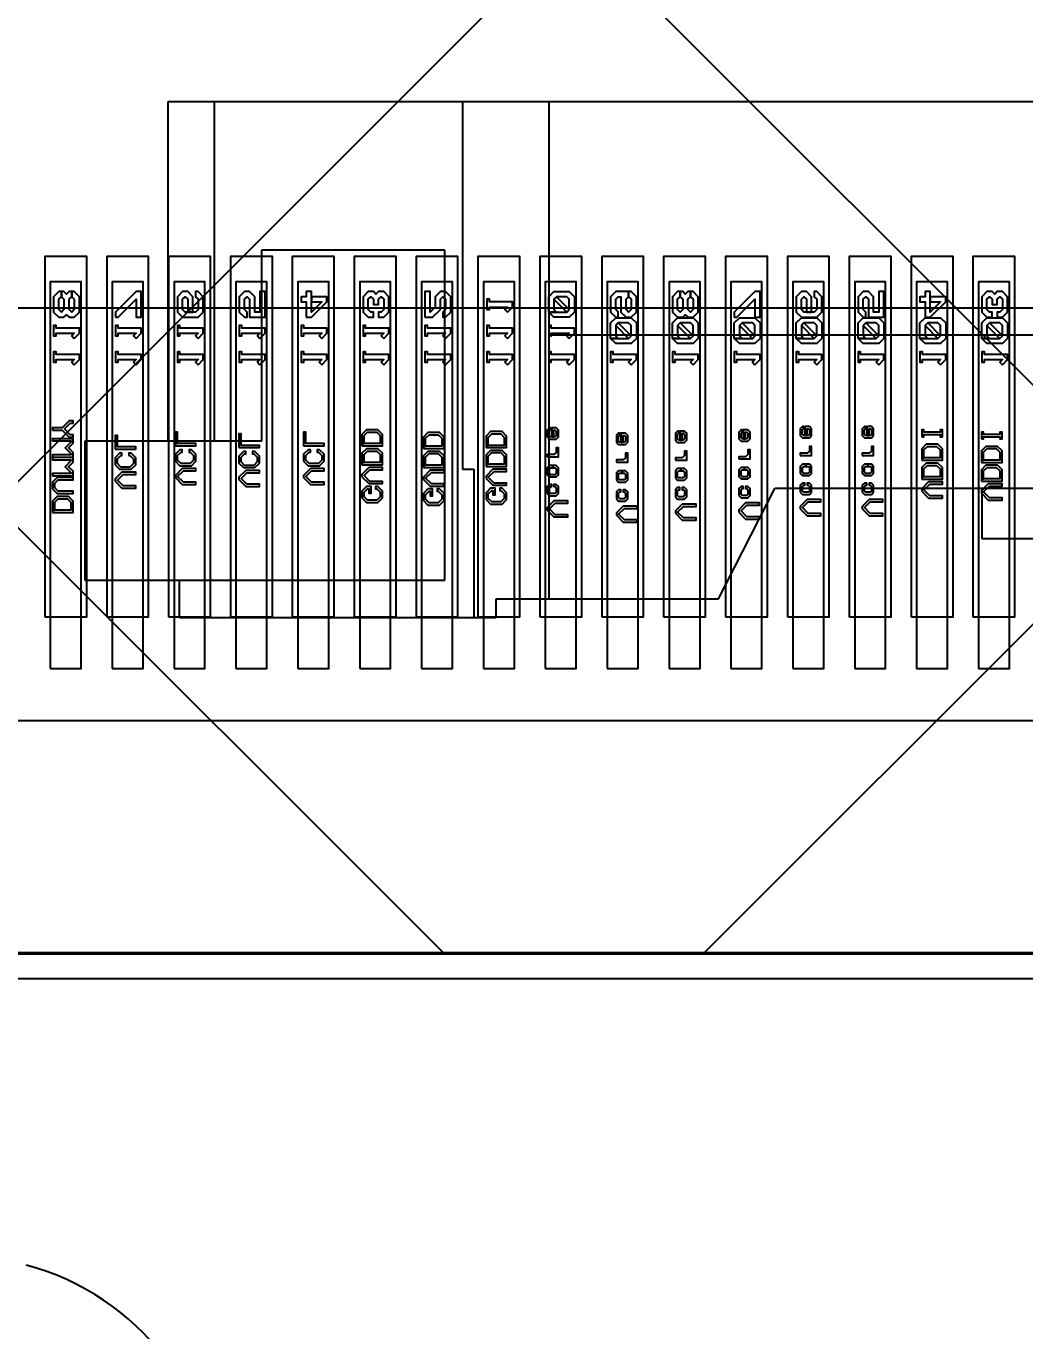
# Model space of a CAD drawing. Header units: millimetres. Extents: x 1040 to 3675, y 249 to 975.
# Drawn here: x 3301.179 to 3303.116, y 854.471 to 857.002 of the extents above; entities that cross this region are included whole.
import ezdxf

# ---------------------------------------------------------------- set-up
doc = ezdxf.new("R2010")
doc.units = ezdxf.units.MM
for name, color, linetype in [('BL', 6, 'Continuous'), ('dim', 3, 'Continuous'), ('FPC', 33, 'Continuous'), ('LCD', 5, 'Continuous')]:
    doc.layers.add(name, color=color, linetype=linetype)
doc.styles.add('DIM', font='techl___.ttf')
doc.styles.add('宋体', font='')
doc.styles.get('宋体').set_extended_font_data('SimSun')
doc.dimstyles.new('MODULE', dxfattribs={"dimscale": 0, "dimtxt": 1.5, "dimasz": 1.7, "dimexe": 0.3, "dimexo": 0.8, "dimgap": 0.2, "dimtad": 0, "dimzin": 3, "dimdsep": 46, "dimtxsty": '宋体', "dimcen": 1, "dimclrd": 3, "dimclre": 3, "dimclrt": 3, "dimazin": 0, "dimtfac": 1, "dimtmove": 0, "dimatfit": 0, "dimfxl": 1, "dimlwd": -1, "dimlwe": -1, "dimarcsym": 0})

# ---------------------------------------------------------------- blocks, each defined once
blk = doc.blocks.new('A$C786C4F0B')
for p, q in [((-5.3733, -1.4749), (-1.8986, -1.4749)), ((-5.3733, -1.4749), (-5.3733, -2.1327)), ((-5.2836, -1.4749), (-5.2836, -2.1327)), ((-4.8017, -1.4749), (-4.8017, -2.1873)), ((-4.6344, -1.4749), (-4.6344, -2.4389)), ((-2.6375, -1.4749), (-2.6375, -2.4389)), ((-2.4702, -1.4749), (-2.4702, -2.1873)), ((-1.9882, -1.4749), (-1.9882, -2.1327)), ((-1.8986, -1.4749), (-1.8986, -2.1327)), ((-4.8364, -1.7621), (-5.1914, -1.7621)), ((-5.1914, -1.7621), (-5.1914, -2.1327)), ((-4.8364, -2.4024), (-4.8364, -1.7621)), ((-2.4355, -2.4024), (-2.4355, -1.7621)), ((-2.4355, -1.7621), (-2.0805, -1.7621)), ((-2.0805, -1.7621), (-2.0805, -2.1327)), ((-4.6344, -1.927), (-2.6375, -1.927)), ((-5.534, -2.1327), (-5.534, -2.4024)), ((-5.1914, -2.1327), (-5.534, -2.1327)), ((-2.0805, -2.1327), (-1.7378, -2.1327)), ((-1.7378, -2.1327), (-1.7378, -2.4024)), ((-4.8017, -2.1873), (-4.7801, -2.1873)), ((-4.7801, -2.1873), (-4.7801, -2.4749)), ((-2.4702, -2.1873), (-2.4918, -2.1873)), ((-2.4918, -2.1873), (-2.4918, -2.4749)), ((-4.3053, -2.4389), (-4.196, -2.2249)), ((-4.196, -2.2249), (-3.0759, -2.2249)), ((-3.7946, -2.2249), (-3.7946, -2.3215)), ((-3.4773, -2.2249), (-3.4773, -2.3215)), ((-2.9666, -2.4389), (-3.0759, -2.2249)), ((-3.4773, -2.3215), (-3.7946, -2.3215)), ((-5.534, -2.4024), (-4.8364, -2.4024)), ((-5.3508, -2.4749), (-5.3508, -2.4024)), ((-1.7378, -2.4024), (-2.4355, -2.4024)), ((-1.9211, -2.4749), (-1.9211, -2.4024)), ((-4.7368, -2.4749), (-4.7368, -2.4389)), ((-4.7368, -2.4389), (-4.3053, -2.4389)), ((-2.5351, -2.4389), (-2.9666, -2.4389)), ((-2.5351, -2.4749), (-2.5351, -2.4389)), ((-5.3508, -2.4749), (-4.7368, -2.4749)), ((-4.7855, -2.4749), (-4.7368, -2.4749)), ((-4.7368, -2.4749), (-4.7368, -2.4749)), ((-1.9211, -2.4749), (-2.5351, -2.4749)), ((-2.5351, -2.4749), (-2.5351, -2.4749))]:
    blk.add_line(p, q)
blk = doc.blocks.new('de')
at = {"layer": 'LCD', "color": 1}
blk.add_lwpolyline([(53.0447, 128.0883), (38.7164, 128.0883, 0.197623), (29.1945, 118.2785), (29.1945, 104.9381, 0.164832), (36.687, 96.1683), (55.0742, 96.1683, 0.164367), (62.5545, 104.908), (62.5545, 118.3087, 0.197153)], format="xyb", close=True, dxfattribs=at)
at = {"layer": 'LCD'}
for points in [[(40.0054, 96.3693), (40.0054, 97.0693), (40.0854, 97.0693), (40.0854, 96.3693), (40.0054, 96.3693)], [(40.1254, 96.3693), (40.1254, 97.0693), (40.2054, 97.0693), (40.2054, 96.3693), (40.1254, 96.3693)], [(40.2454, 96.3693), (40.2454, 97.0693), (40.3254, 97.0693), (40.3254, 96.3693), (40.2454, 96.3693)], [(40.3654, 96.3693), (40.3654, 97.0693), (40.4454, 97.0693), (40.4454, 96.3693), (40.3654, 96.3693)], [(40.4854, 96.3693), (40.4854, 97.0693), (40.5654, 97.0693), (40.5654, 96.3693), (40.4854, 96.3693)], [(40.6054, 96.3693), (40.6054, 97.0693), (40.6854, 97.0693), (40.6854, 96.3693), (40.6054, 96.3693)], [(40.7254, 96.3693), (40.7254, 97.0693), (40.8054, 97.0693), (40.8054, 96.3693), (40.7254, 96.3693)], [(40.8454, 96.3693), (40.8454, 97.0693), (40.9254, 97.0693), (40.9254, 96.3693), (40.8454, 96.3693)], [(40.9654, 96.3693), (40.9654, 97.0693), (41.0454, 97.0693), (41.0454, 96.3693), (40.9654, 96.3693)], [(41.0854, 96.3693), (41.0854, 97.0693), (41.1654, 97.0693), (41.1654, 96.3693), (41.0854, 96.3693)], [(41.2054, 96.3693), (41.2054, 97.0693), (41.2854, 97.0693), (41.2854, 96.3693), (41.2054, 96.3693)], [(41.3254, 96.3693), (41.3254, 97.0693), (41.4054, 97.0693), (41.4054, 96.3693), (41.3254, 96.3693)], [(41.4454, 96.3693), (41.4454, 97.0693), (41.5254, 97.0693), (41.5254, 96.3693), (41.4454, 96.3693)], [(41.5654, 96.3693), (41.5654, 97.0693), (41.6454, 97.0693), (41.6454, 96.3693), (41.5654, 96.3693)], [(41.6854, 96.3693), (41.6854, 97.0693), (41.7654, 97.0693), (41.7654, 96.3693), (41.6854, 96.3693)], [(41.8054, 96.3693), (41.8054, 97.0693), (41.8854, 97.0693), (41.8854, 96.3693), (41.8054, 96.3693)], [(40.0319, 96.9506), (40.0419, 96.9506), (40.0469, 96.9556), (40.0519, 96.9506), (40.0619, 96.9506), (40.0719, 96.9606), (40.0719, 96.9906), (40.0619, 97.0006), (40.0569, 97.0006), (40.0569, 96.9906), (40.0619, 96.9856), (40.0619, 96.9656), (40.0569, 96.9606), (40.0519, 96.9656), (40.0519, 96.9856), (40.0569, 96.9906), (40.0569, 97.0006), (40.0519, 97.0006), (40.0469, 96.9956), (40.0419, 97.0006), (40.0369, 97.0006), (40.0369, 96.9906), (40.0419, 96.9856), (40.0419, 96.9656), (40.0369, 96.9606), (40.0319, 96.9656), (40.0319, 96.9856), (40.0369, 96.9906), (40.0369, 97.0006), (40.0319, 97.0006), (40.0219, 96.9906), (40.0219, 96.9606), (40.0319, 96.9506)], [(40.1419, 96.9506), (40.1469, 96.9506), (40.1819, 96.9856), (40.1819, 96.9506), (40.1919, 96.9506), (40.1919, 97.0006), (40.1819, 97.0006), (40.1419, 96.9606), (40.1419, 96.9506)], [(40.2719, 96.9506), (40.3019, 96.9506), (40.3119, 96.9606), (40.3119, 96.9906), (40.3019, 97.0006), (40.2969, 97.0006), (40.2969, 96.9906), (40.3019, 96.9856), (40.3019, 96.9656), (40.2969, 96.9606), (40.2769, 96.9606), (40.2719, 96.9656), (40.2719, 96.9856), (40.2769, 96.9906), (40.2819, 96.9856), (40.2819, 96.9606), (40.2919, 96.9606), (40.2919, 96.9906), (40.2819, 97.0006), (40.2719, 97.0006), (40.2619, 96.9906), (40.2619, 96.9606), (40.2719, 96.9506)], [(40.3919, 96.9506), (40.3969, 96.9506), (40.3969, 96.9606), (40.3919, 96.9656), (40.3919, 96.9856), (40.3969, 96.9906), (40.4019, 96.9856), (40.4019, 96.9506), (40.4319, 96.9506), (40.4319, 97.0006), (40.4219, 97.0006), (40.4219, 96.9606), (40.4119, 96.9606), (40.4119, 96.9906), (40.4019, 97.0006), (40.3919, 97.0006), (40.3819, 96.9906), (40.3819, 96.9606), (40.3919, 96.9506)], [(40.5119, 96.9506), (40.5219, 96.9506), (40.5519, 96.9806), (40.5519, 96.9906), (40.5219, 96.9906), (40.5219, 96.9806), (40.5419, 96.9806), (40.5219, 96.9606), (40.5219, 97.0006), (40.5119, 97.0006), (40.5119, 96.9906), (40.5019, 96.9906), (40.5019, 96.9806), (40.5119, 96.9806), (40.5119, 96.9506)], [(40.6319, 96.9506), (40.6419, 96.9506), (40.6419, 96.9606), (40.6369, 96.9606), (40.6319, 96.9656), (40.6319, 96.9856), (40.6369, 96.9906), (40.6419, 96.9856), (40.6419, 96.9756), (40.6519, 96.9756), (40.6519, 96.9856), (40.6569, 96.9906), (40.6619, 96.9856), (40.6619, 96.9656), (40.6569, 96.9606), (40.6519, 96.9606), (40.6519, 96.9506), (40.6619, 96.9506), (40.6719, 96.9606), (40.6719, 96.9906), (40.6619, 97.0006), (40.6519, 97.0006), (40.6469, 96.9956), (40.6419, 97.0006), (40.6319, 97.0006), (40.6219, 96.9906), (40.6219, 96.9606), (40.6319, 96.9506)], [(40.7419, 96.9506), (40.7569, 96.9506), (40.7719, 96.9656), (40.7719, 96.9856), (40.7769, 96.9906), (40.7819, 96.9856), (40.7819, 96.9656), (40.7769, 96.9606), (40.7769, 96.9506), (40.7819, 96.9506), (40.7919, 96.9606), (40.7919, 96.9906), (40.7819, 97.0006), (40.7719, 97.0006), (40.7619, 96.9906), (40.7619, 96.9706), (40.7519, 96.9606), (40.7519, 97.0006), (40.7419, 97.0006), (40.7419, 96.9506)], [(40.9819, 96.9606), (40.9819, 96.9906), (40.9919, 97.0006), (41.0219, 97.0006), (41.0319, 96.9906), (41.0319, 96.9606), (41.0219, 96.9506), (40.9919, 96.9506), (40.9819, 96.9606), (41.0169, 96.9606), (41.0219, 96.9656), (41.0219, 96.9856), (41.0169, 96.9906), (40.9969, 96.9906), (40.9919, 96.9856), (40.9919, 96.9656), (40.9969, 96.9606), (40.9819, 96.9606)], [(41.0169, 96.9606), (41.0219, 96.9656), (40.9969, 96.9906), (40.9919, 96.9856), (41.0169, 96.9606)], [(41.1119, 96.9506), (41.1169, 96.9506), (41.1169, 96.9606), (41.1119, 96.9656), (41.1119, 96.9856), (41.1169, 96.9906), (41.1219, 96.9906), (41.1219, 96.9606), (41.1319, 96.9506), (41.1419, 96.9506), (41.1519, 96.9606), (41.1519, 96.9906), (41.1419, 97.0006), (41.1369, 97.0006), (41.1369, 96.9906), (41.1419, 96.9856), (41.1419, 96.9656), (41.1369, 96.9606), (41.1319, 96.9656), (41.1319, 96.9856), (41.1369, 96.9906), (41.1369, 97.0006), (41.1119, 97.0006), (41.1019, 96.9906), (41.1019, 96.9606), (41.1119, 96.9506)], [(41.2319, 96.9506), (41.2419, 96.9506), (41.2469, 96.9556), (41.2519, 96.9506), (41.2619, 96.9506), (41.2719, 96.9606), (41.2719, 96.9906), (41.2619, 97.0006), (41.2569, 97.0006), (41.2569, 96.9906), (41.2619, 96.9856), (41.2619, 96.9656), (41.2569, 96.9606), (41.2519, 96.9656), (41.2519, 96.9856), (41.2569, 96.9906), (41.2569, 97.0006), (41.2519, 97.0006), (41.2469, 96.9956), (41.2419, 97.0006), (41.2369, 97.0006), (41.2369, 96.9906), (41.2419, 96.9856), (41.2419, 96.9656), (41.2369, 96.9606), (41.2319, 96.9656), (41.2319, 96.9856), (41.2369, 96.9906), (41.2369, 97.0006), (41.2319, 97.0006), (41.2219, 96.9906), (41.2219, 96.9606), (41.2319, 96.9506)], [(41.3419, 96.9506), (41.3469, 96.9506), (41.3819, 96.9856), (41.3819, 96.9506), (41.3919, 96.9506), (41.3919, 97.0006), (41.3819, 97.0006), (41.3419, 96.9606), (41.3419, 96.9506)], [(41.4719, 96.9506), (41.5019, 96.9506), (41.5119, 96.9606), (41.5119, 96.9906), (41.5019, 97.0006), (41.4969, 97.0006), (41.4969, 96.9906), (41.5019, 96.9856), (41.5019, 96.9656), (41.4969, 96.9606), (41.4769, 96.9606), (41.4719, 96.9656), (41.4719, 96.9856), (41.4769, 96.9906), (41.4819, 96.9856), (41.4819, 96.9606), (41.4919, 96.9606), (41.4919, 96.9906), (41.4819, 97.0006), (41.4719, 97.0006), (41.4619, 96.9906), (41.4619, 96.9606), (41.4719, 96.9506)], [(41.5919, 96.9506), (41.5969, 96.9506), (41.5969, 96.9606), (41.5919, 96.9656), (41.5919, 96.9856), (41.5969, 96.9906), (41.6019, 96.9856), (41.6019, 96.9506), (41.6319, 96.9506), (41.6319, 97.0006), (41.6219, 97.0006), (41.6219, 96.9606), (41.6119, 96.9606), (41.6119, 96.9906), (41.6019, 97.0006), (41.5919, 97.0006), (41.5819, 96.9906), (41.5819, 96.9606), (41.5919, 96.9506)], [(41.7119, 96.9506), (41.7219, 96.9506), (41.7519, 96.9806), (41.7519, 96.9906), (41.7219, 96.9906), (41.7219, 96.9806), (41.7419, 96.9806), (41.7219, 96.9606), (41.7219, 97.0006), (41.7119, 97.0006), (41.7119, 96.9906), (41.7019, 96.9906), (41.7019, 96.9806), (41.7119, 96.9806), (41.7119, 96.9506)], [(41.8319, 96.9506), (41.8419, 96.9506), (41.8419, 96.9606), (41.8369, 96.9606), (41.8319, 96.9656), (41.8319, 96.9856), (41.8369, 96.9906), (41.8419, 96.9856), (41.8419, 96.9756), (41.8519, 96.9756), (41.8519, 96.9856), (41.8569, 96.9906), (41.8619, 96.9856), (41.8619, 96.9656), (41.8569, 96.9606), (41.8519, 96.9606), (41.8519, 96.9506), (41.8619, 96.9506), (41.8719, 96.9606), (41.8719, 96.9906), (41.8619, 97.0006), (41.8519, 97.0006), (41.8469, 96.9956), (41.8419, 97.0006), (41.8319, 97.0006), (41.8219, 96.9906), (41.8219, 96.9606), (41.8319, 96.9506)], [(40.9019, 96.9606), (40.9119, 96.9706), (40.9119, 96.9806), (40.8669, 96.9806), (40.8669, 96.9856), (40.8619, 96.9856), (40.8619, 96.9656), (40.8669, 96.9656), (40.8669, 96.9706), (40.9019, 96.9706), (40.8969, 96.9656), (40.9019, 96.9606)], [(41.1019, 96.9096), (41.1019, 96.9396), (41.1119, 96.9496), (41.1419, 96.9496), (41.1519, 96.9396), (41.1519, 96.9096), (41.1419, 96.8996), (41.1119, 96.8996), (41.1019, 96.9096), (41.1369, 96.9096), (41.1419, 96.9146), (41.1419, 96.9346), (41.1369, 96.9396), (41.1169, 96.9396), (41.1119, 96.9346), (41.1119, 96.9146), (41.1169, 96.9096), (41.1019, 96.9096)], [(41.1369, 96.9096), (41.1419, 96.9146), (41.1169, 96.9396), (41.1119, 96.9346), (41.1369, 96.9096)], [(41.2219, 96.9096), (41.2219, 96.9396), (41.2319, 96.9496), (41.2619, 96.9496), (41.2719, 96.9396), (41.2719, 96.9096), (41.2619, 96.8996), (41.2319, 96.8996), (41.2219, 96.9096), (41.2569, 96.9096), (41.2619, 96.9146), (41.2619, 96.9346), (41.2569, 96.9396), (41.2369, 96.9396), (41.2319, 96.9346), (41.2319, 96.9146), (41.2369, 96.9096), (41.2219, 96.9096)], [(41.2569, 96.9096), (41.2619, 96.9146), (41.2369, 96.9396), (41.2319, 96.9346), (41.2569, 96.9096)], [(41.3419, 96.9096), (41.3419, 96.9396), (41.3519, 96.9496), (41.3819, 96.9496), (41.3919, 96.9396), (41.3919, 96.9096), (41.3819, 96.8996), (41.3519, 96.8996), (41.3419, 96.9096), (41.3769, 96.9096), (41.3819, 96.9146), (41.3819, 96.9346), (41.3769, 96.9396), (41.3569, 96.9396), (41.3519, 96.9346), (41.3519, 96.9146), (41.3569, 96.9096), (41.3419, 96.9096)], [(41.3769, 96.9096), (41.3819, 96.9146), (41.3569, 96.9396), (41.3519, 96.9346), (41.3769, 96.9096)], [(41.4619, 96.9096), (41.4619, 96.9396), (41.4719, 96.9496), (41.5019, 96.9496), (41.5119, 96.9396), (41.5119, 96.9096), (41.5019, 96.8996), (41.4719, 96.8996), (41.4619, 96.9096), (41.4969, 96.9096), (41.5019, 96.9146), (41.5019, 96.9346), (41.4969, 96.9396), (41.4769, 96.9396), (41.4719, 96.9346), (41.4719, 96.9146), (41.4769, 96.9096), (41.4619, 96.9096)], [(41.4969, 96.9096), (41.5019, 96.9146), (41.4769, 96.9396), (41.4719, 96.9346), (41.4969, 96.9096)], [(41.5819, 96.9096), (41.5819, 96.9396), (41.5919, 96.9496), (41.6219, 96.9496), (41.6319, 96.9396), (41.6319, 96.9096), (41.6219, 96.8996), (41.5919, 96.8996), (41.5819, 96.9096), (41.6169, 96.9096), (41.6219, 96.9146), (41.6219, 96.9346), (41.6169, 96.9396), (41.5969, 96.9396), (41.5919, 96.9346), (41.5919, 96.9146), (41.5969, 96.9096), (41.5819, 96.9096)], [(41.6169, 96.9096), (41.6219, 96.9146), (41.5969, 96.9396), (41.5919, 96.9346), (41.6169, 96.9096)], [(41.7019, 96.9096), (41.7019, 96.9396), (41.7119, 96.9496), (41.7419, 96.9496), (41.7519, 96.9396), (41.7519, 96.9096), (41.7419, 96.8996), (41.7119, 96.8996), (41.7019, 96.9096), (41.7369, 96.9096), (41.7419, 96.9146), (41.7419, 96.9346), (41.7369, 96.9396), (41.7169, 96.9396), (41.7119, 96.9346), (41.7119, 96.9146), (41.7169, 96.9096), (41.7019, 96.9096)], [(41.7369, 96.9096), (41.7419, 96.9146), (41.7169, 96.9396), (41.7119, 96.9346), (41.7369, 96.9096)], [(41.8219, 96.9096), (41.8219, 96.9396), (41.8319, 96.9496), (41.8619, 96.9496), (41.8719, 96.9396), (41.8719, 96.9096), (41.8619, 96.8996), (41.8319, 96.8996), (41.8219, 96.9096), (41.8569, 96.9096), (41.8619, 96.9146), (41.8619, 96.9346), (41.8569, 96.9396), (41.8369, 96.9396), (41.8319, 96.9346), (41.8319, 96.9146), (41.8369, 96.9096), (41.8219, 96.9096)], [(41.8569, 96.9096), (41.8619, 96.9146), (41.8369, 96.9396), (41.8319, 96.9346), (41.8569, 96.9096)], [(40.0619, 96.9096), (40.0719, 96.9196), (40.0719, 96.9296), (40.0269, 96.9296), (40.0269, 96.9346), (40.0219, 96.9346), (40.0219, 96.9146), (40.0269, 96.9146), (40.0269, 96.9196), (40.0619, 96.9196), (40.0569, 96.9146), (40.0619, 96.9096)], [(40.1819, 96.9096), (40.1919, 96.9196), (40.1919, 96.9296), (40.1469, 96.9296), (40.1469, 96.9346), (40.1419, 96.9346), (40.1419, 96.9146), (40.1469, 96.9146), (40.1469, 96.9196), (40.1819, 96.9196), (40.1769, 96.9146), (40.1819, 96.9096)], [(40.3019, 96.9096), (40.3119, 96.9196), (40.3119, 96.9296), (40.2669, 96.9296), (40.2669, 96.9346), (40.2619, 96.9346), (40.2619, 96.9146), (40.2669, 96.9146), (40.2669, 96.9196), (40.3019, 96.9196), (40.2969, 96.9146), (40.3019, 96.9096)], [(40.4219, 96.9096), (40.4319, 96.9196), (40.4319, 96.9296), (40.3869, 96.9296), (40.3869, 96.9346), (40.3819, 96.9346), (40.3819, 96.9146), (40.3869, 96.9146), (40.3869, 96.9196), (40.4219, 96.9196), (40.4169, 96.9146), (40.4219, 96.9096)], [(40.5419, 96.9096), (40.5519, 96.9196), (40.5519, 96.9296), (40.5069, 96.9296), (40.5069, 96.9346), (40.5019, 96.9346), (40.5019, 96.9146), (40.5069, 96.9146), (40.5069, 96.9196), (40.5419, 96.9196), (40.5369, 96.9146), (40.5419, 96.9096)], [(40.6619, 96.9096), (40.6719, 96.9196), (40.6719, 96.9296), (40.6269, 96.9296), (40.6269, 96.9346), (40.6219, 96.9346), (40.6219, 96.9146), (40.6269, 96.9146), (40.6269, 96.9196), (40.6619, 96.9196), (40.6569, 96.9146), (40.6619, 96.9096)], [(40.7819, 96.9096), (40.7919, 96.9196), (40.7919, 96.9296), (40.7469, 96.9296), (40.7469, 96.9346), (40.7419, 96.9346), (40.7419, 96.9146), (40.7469, 96.9146), (40.7469, 96.9196), (40.7819, 96.9196), (40.7769, 96.9146), (40.7819, 96.9096)], [(40.9019, 96.9096), (40.9119, 96.9196), (40.9119, 96.9296), (40.8669, 96.9296), (40.8669, 96.9346), (40.8619, 96.9346), (40.8619, 96.9146), (40.8669, 96.9146), (40.8669, 96.9196), (40.9019, 96.9196), (40.8969, 96.9146), (40.9019, 96.9096)], [(41.0219, 96.9096), (41.0319, 96.9196), (41.0319, 96.9296), (40.9869, 96.9296), (40.9869, 96.9346), (40.9819, 96.9346), (40.9819, 96.9146), (40.9869, 96.9146), (40.9869, 96.9196), (41.0219, 96.9196), (41.0169, 96.9146), (41.0219, 96.9096)], [(40.0619, 96.8586), (40.0719, 96.8686), (40.0719, 96.8786), (40.0269, 96.8786), (40.0269, 96.8836), (40.0219, 96.8836), (40.0219, 96.8636), (40.0269, 96.8636), (40.0269, 96.8686), (40.0619, 96.8686), (40.0569, 96.8636), (40.0619, 96.8586)], [(40.1819, 96.8586), (40.1919, 96.8686), (40.1919, 96.8786), (40.1469, 96.8786), (40.1469, 96.8836), (40.1419, 96.8836), (40.1419, 96.8636), (40.1469, 96.8636), (40.1469, 96.8686), (40.1819, 96.8686), (40.1769, 96.8636), (40.1819, 96.8586)], [(40.3019, 96.8586), (40.3119, 96.8686), (40.3119, 96.8786), (40.2669, 96.8786), (40.2669, 96.8836), (40.2619, 96.8836), (40.2619, 96.8636), (40.2669, 96.8636), (40.2669, 96.8686), (40.3019, 96.8686), (40.2969, 96.8636), (40.3019, 96.8586)], [(40.4219, 96.8586), (40.4319, 96.8686), (40.4319, 96.8786), (40.3869, 96.8786), (40.3869, 96.8836), (40.3819, 96.8836), (40.3819, 96.8636), (40.3869, 96.8636), (40.3869, 96.8686), (40.4219, 96.8686), (40.4169, 96.8636), (40.4219, 96.8586)], [(40.5419, 96.8586), (40.5519, 96.8686), (40.5519, 96.8786), (40.5069, 96.8786), (40.5069, 96.8836), (40.5019, 96.8836), (40.5019, 96.8636), (40.5069, 96.8636), (40.5069, 96.8686), (40.5419, 96.8686), (40.5369, 96.8636), (40.5419, 96.8586)], [(40.6619, 96.8586), (40.6719, 96.8686), (40.6719, 96.8786), (40.6269, 96.8786), (40.6269, 96.8836), (40.6219, 96.8836), (40.6219, 96.8636), (40.6269, 96.8636), (40.6269, 96.8686), (40.6619, 96.8686), (40.6569, 96.8636), (40.6619, 96.8586)], [(40.7819, 96.8586), (40.7919, 96.8686), (40.7919, 96.8786), (40.7469, 96.8786), (40.7469, 96.8836), (40.7419, 96.8836), (40.7419, 96.8636), (40.7469, 96.8636), (40.7469, 96.8686), (40.7819, 96.8686), (40.7769, 96.8636), (40.7819, 96.8586)], [(40.9019, 96.8586), (40.9119, 96.8686), (40.9119, 96.8786), (40.8669, 96.8786), (40.8669, 96.8836), (40.8619, 96.8836), (40.8619, 96.8636), (40.8669, 96.8636), (40.8669, 96.8686), (40.9019, 96.8686), (40.8969, 96.8636), (40.9019, 96.8586)], [(41.0219, 96.8586), (41.0319, 96.8686), (41.0319, 96.8786), (40.9869, 96.8786), (40.9869, 96.8836), (40.9819, 96.8836), (40.9819, 96.8636), (40.9869, 96.8636), (40.9869, 96.8686), (41.0219, 96.8686), (41.0169, 96.8636), (41.0219, 96.8586)], [(41.1419, 96.8586), (41.1519, 96.8686), (41.1519, 96.8786), (41.1069, 96.8786), (41.1069, 96.8836), (41.1019, 96.8836), (41.1019, 96.8636), (41.1069, 96.8636), (41.1069, 96.8686), (41.1419, 96.8686), (41.1369, 96.8636), (41.1419, 96.8586)], [(41.2619, 96.8586), (41.2719, 96.8686), (41.2719, 96.8786), (41.2269, 96.8786), (41.2269, 96.8836), (41.2219, 96.8836), (41.2219, 96.8636), (41.2269, 96.8636), (41.2269, 96.8686), (41.2619, 96.8686), (41.2569, 96.8636), (41.2619, 96.8586)], [(41.3819, 96.8586), (41.3919, 96.8686), (41.3919, 96.8786), (41.3469, 96.8786), (41.3469, 96.8836), (41.3419, 96.8836), (41.3419, 96.8636), (41.3469, 96.8636), (41.3469, 96.8686), (41.3819, 96.8686), (41.3769, 96.8636), (41.3819, 96.8586)], [(41.5019, 96.8586), (41.5119, 96.8686), (41.5119, 96.8786), (41.4669, 96.8786), (41.4669, 96.8836), (41.4619, 96.8836), (41.4619, 96.8636), (41.4669, 96.8636), (41.4669, 96.8686), (41.5019, 96.8686), (41.4969, 96.8636), (41.5019, 96.8586)], [(41.6219, 96.8586), (41.6319, 96.8686), (41.6319, 96.8786), (41.5869, 96.8786), (41.5869, 96.8836), (41.5819, 96.8836), (41.5819, 96.8636), (41.5869, 96.8636), (41.5869, 96.8686), (41.6219, 96.8686), (41.6169, 96.8636), (41.6219, 96.8586)], [(41.7419, 96.8586), (41.7519, 96.8686), (41.7519, 96.8786), (41.7069, 96.8786), (41.7069, 96.8836), (41.7019, 96.8836), (41.7019, 96.8636), (41.7069, 96.8636), (41.7069, 96.8686), (41.7419, 96.8686), (41.7369, 96.8636), (41.7419, 96.8586)], [(41.8619, 96.8586), (41.8719, 96.8686), (41.8719, 96.8786), (41.8269, 96.8786), (41.8269, 96.8836), (41.8219, 96.8836), (41.8219, 96.8636), (41.8269, 96.8636), (41.8269, 96.8686), (41.8619, 96.8686), (41.8569, 96.8636), (41.8619, 96.8586)], [(40.0199, 96.7318), (40.0387, 96.7318), (40.0519, 96.7183), (40.0599, 96.7183), (40.0599, 96.7228), (40.0542, 96.7228), (40.0432, 96.7341), (40.0542, 96.7451), (40.0599, 96.7451), (40.0599, 96.7496), (40.0519, 96.7496), (40.0387, 96.7361), (40.0199, 96.7361), (40.0199, 96.7318)], [(40.9832, 96.7141), (40.9967, 96.7141), (41.0009, 96.7186), (41.0009, 96.7318), (40.9967, 96.7363), (40.9877, 96.7363), (40.9877, 96.7186), (40.9922, 96.7186), (40.9922, 96.7318), (40.9944, 96.7318), (40.9967, 96.7296), (40.9967, 96.7208), (40.9944, 96.7186), (40.9854, 96.7186), (40.9832, 96.7208), (40.9832, 96.7296), (40.9854, 96.7318), (40.9854, 96.7363), (40.9832, 96.7363), (40.9789, 96.7318), (40.9789, 96.7186), (40.9832, 96.7141)], [(41.4742, 96.7166), (41.4877, 96.7166), (41.4919, 96.7211), (41.4919, 96.7343), (41.4877, 96.7388), (41.4787, 96.7388), (41.4787, 96.7211), (41.4832, 96.7211), (41.4832, 96.7343), (41.4854, 96.7343), (41.4877, 96.7321), (41.4877, 96.7233), (41.4854, 96.7211), (41.4764, 96.7211), (41.4742, 96.7233), (41.4742, 96.7321), (41.4764, 96.7343), (41.4764, 96.7388), (41.4742, 96.7388), (41.4699, 96.7343), (41.4699, 96.7211), (41.4742, 96.7166)], [(41.5942, 96.7166), (41.6077, 96.7166), (41.6119, 96.7211), (41.6119, 96.7343), (41.6077, 96.7388), (41.5987, 96.7388), (41.5987, 96.7211), (41.6032, 96.7211), (41.6032, 96.7343), (41.6054, 96.7343), (41.6077, 96.7321), (41.6077, 96.7233), (41.6054, 96.7211), (41.5964, 96.7211), (41.5942, 96.7233), (41.5942, 96.7321), (41.5964, 96.7343), (41.5964, 96.7388), (41.5942, 96.7388), (41.5899, 96.7343), (41.5899, 96.7211), (41.5942, 96.7166)], [(40.0199, 96.6796), (40.0599, 96.6796), (40.0599, 96.6886), (40.0509, 96.6973), (40.0599, 96.7063), (40.0599, 96.7151), (40.0199, 96.7151), (40.0199, 96.7108), (40.0554, 96.7108), (40.0554, 96.7086), (40.0442, 96.6973), (40.0554, 96.6863), (40.0554, 96.6841), (40.0199, 96.6841), (40.0199, 96.6796)], [(40.1412, 96.6946), (40.1812, 96.6946), (40.1812, 96.6991), (40.1454, 96.6991), (40.1454, 96.7211), (40.1412, 96.7211), (40.1412, 96.6946)], [(40.2579, 96.7016), (40.2979, 96.7016), (40.2979, 96.7061), (40.2622, 96.7061), (40.2622, 96.7281), (40.2579, 96.7281), (40.2579, 96.7016)], [(40.3812, 96.6978), (40.4212, 96.6978), (40.4212, 96.7023), (40.3854, 96.7023), (40.3854, 96.7243), (40.3812, 96.7243), (40.3812, 96.6978)], [(40.5067, 96.7016), (40.5467, 96.7016), (40.5467, 96.7061), (40.5109, 96.7061), (40.5109, 96.7281), (40.5067, 96.7281), (40.5067, 96.7016)], [(40.6197, 96.7011), (40.6597, 96.7011), (40.6597, 96.7233), (40.6507, 96.7323), (40.6284, 96.7323), (40.6197, 96.7233), (40.6197, 96.7056), (40.6239, 96.7056), (40.6239, 96.7211), (40.6307, 96.7278), (40.6484, 96.7278), (40.6552, 96.7211), (40.6552, 96.7056), (40.6197, 96.7056), (40.6197, 96.7011)], [(40.7389, 96.6961), (40.7789, 96.6961), (40.7789, 96.7183), (40.7699, 96.7273), (40.7477, 96.7273), (40.7389, 96.7183), (40.7389, 96.7006), (40.7432, 96.7006), (40.7432, 96.7161), (40.7499, 96.7228), (40.7677, 96.7228), (40.7744, 96.7161), (40.7744, 96.7006), (40.7389, 96.7006), (40.7389, 96.6961)], [(40.8604, 96.6978), (40.9004, 96.6978), (40.9004, 96.7201), (40.8914, 96.7291), (40.8692, 96.7291), (40.8604, 96.7201), (40.8604, 96.7023), (40.8647, 96.7023), (40.8647, 96.7178), (40.8714, 96.7246), (40.8892, 96.7246), (40.8959, 96.7178), (40.8959, 96.7023), (40.8604, 96.7023), (40.8604, 96.6978)], [(41.1174, 96.7038), (41.1309, 96.7038), (41.1352, 96.7083), (41.1352, 96.7216), (41.1309, 96.7261), (41.1219, 96.7261), (41.1219, 96.7083), (41.1264, 96.7083), (41.1264, 96.7216), (41.1287, 96.7216), (41.1309, 96.7193), (41.1309, 96.7106), (41.1287, 96.7083), (41.1197, 96.7083), (41.1174, 96.7106), (41.1174, 96.7193), (41.1197, 96.7216), (41.1197, 96.7261), (41.1174, 96.7261), (41.1132, 96.7216), (41.1132, 96.7083), (41.1174, 96.7038)], [(41.2319, 96.7078), (41.2454, 96.7078), (41.2497, 96.7123), (41.2497, 96.7256), (41.2454, 96.7301), (41.2364, 96.7301), (41.2364, 96.7123), (41.2409, 96.7123), (41.2409, 96.7256), (41.2432, 96.7256), (41.2454, 96.7233), (41.2454, 96.7146), (41.2432, 96.7123), (41.2342, 96.7123), (41.2319, 96.7146), (41.2319, 96.7233), (41.2342, 96.7256), (41.2342, 96.7301), (41.2319, 96.7301), (41.2277, 96.7256), (41.2277, 96.7123), (41.2319, 96.7078)], [(41.3549, 96.7101), (41.3684, 96.7101), (41.3727, 96.7146), (41.3727, 96.7278), (41.3684, 96.7323), (41.3594, 96.7323), (41.3594, 96.7146), (41.3639, 96.7146), (41.3639, 96.7278), (41.3662, 96.7278), (41.3684, 96.7256), (41.3684, 96.7168), (41.3662, 96.7146), (41.3572, 96.7146), (41.3549, 96.7168), (41.3549, 96.7256), (41.3572, 96.7278), (41.3572, 96.7323), (41.3549, 96.7323), (41.3507, 96.7278), (41.3507, 96.7146), (41.3549, 96.7101)], [(41.7054, 96.7188), (41.7097, 96.7188), (41.7097, 96.7231), (41.7409, 96.7231), (41.7409, 96.7188), (41.7454, 96.7188), (41.7454, 96.7321), (41.7409, 96.7321), (41.7409, 96.7276), (41.7097, 96.7276), (41.7097, 96.7321), (41.7054, 96.7321), (41.7054, 96.7188)], [(41.8212, 96.7148), (41.8254, 96.7148), (41.8254, 96.7191), (41.8567, 96.7191), (41.8567, 96.7148), (41.8612, 96.7148), (41.8612, 96.7281), (41.8567, 96.7281), (41.8567, 96.7236), (41.8254, 96.7236), (41.8254, 96.7281), (41.8212, 96.7281), (41.8212, 96.7148)], [(40.1412, 96.6646), (40.1499, 96.6558), (40.1722, 96.6558), (40.1812, 96.6646), (40.1812, 96.6781), (40.1722, 96.6868), (40.1677, 96.6868), (40.1677, 96.6823), (40.1699, 96.6823), (40.1767, 96.6758), (40.1767, 96.6668), (40.1699, 96.6601), (40.1522, 96.6601), (40.1454, 96.6668), (40.1454, 96.6758), (40.1522, 96.6823), (40.1544, 96.6823), (40.1544, 96.6868), (40.1499, 96.6868), (40.1412, 96.6781), (40.1412, 96.6646)], [(40.2579, 96.6716), (40.2667, 96.6628), (40.2889, 96.6628), (40.2979, 96.6716), (40.2979, 96.6851), (40.2889, 96.6938), (40.2844, 96.6938), (40.2844, 96.6893), (40.2867, 96.6893), (40.2934, 96.6828), (40.2934, 96.6738), (40.2867, 96.6671), (40.2689, 96.6671), (40.2622, 96.6738), (40.2622, 96.6828), (40.2689, 96.6893), (40.2712, 96.6893), (40.2712, 96.6938), (40.2667, 96.6938), (40.2579, 96.6851), (40.2579, 96.6716)], [(40.3812, 96.6678), (40.3899, 96.6591), (40.4122, 96.6591), (40.4212, 96.6678), (40.4212, 96.6813), (40.4122, 96.6901), (40.4077, 96.6901), (40.4077, 96.6856), (40.4099, 96.6856), (40.4167, 96.6791), (40.4167, 96.6701), (40.4099, 96.6633), (40.3922, 96.6633), (40.3854, 96.6701), (40.3854, 96.6791), (40.3922, 96.6856), (40.3944, 96.6856), (40.3944, 96.6901), (40.3899, 96.6901), (40.3812, 96.6813), (40.3812, 96.6678)], [(40.5067, 96.6716), (40.5154, 96.6628), (40.5377, 96.6628), (40.5467, 96.6716), (40.5467, 96.6851), (40.5377, 96.6938), (40.5332, 96.6938), (40.5332, 96.6893), (40.5354, 96.6893), (40.5422, 96.6828), (40.5422, 96.6738), (40.5354, 96.6671), (40.5177, 96.6671), (40.5109, 96.6738), (40.5109, 96.6828), (40.5177, 96.6893), (40.5199, 96.6893), (40.5199, 96.6938), (40.5154, 96.6938), (40.5067, 96.6851), (40.5067, 96.6716)], [(40.6197, 96.6646), (40.6597, 96.6646), (40.6597, 96.6868), (40.6507, 96.6956), (40.6284, 96.6956), (40.6197, 96.6868), (40.6197, 96.6691), (40.6239, 96.6691), (40.6239, 96.6846), (40.6307, 96.6913), (40.6484, 96.6913), (40.6552, 96.6846), (40.6552, 96.6691), (40.6197, 96.6691), (40.6197, 96.6646)], [(40.7389, 96.6596), (40.7789, 96.6596), (40.7789, 96.6818), (40.7699, 96.6906), (40.7477, 96.6906), (40.7389, 96.6818), (40.7389, 96.6641), (40.7432, 96.6641), (40.7432, 96.6796), (40.7499, 96.6863), (40.7677, 96.6863), (40.7744, 96.6796), (40.7744, 96.6641), (40.7389, 96.6641), (40.7389, 96.6596)], [(40.8604, 96.6613), (40.9004, 96.6613), (40.9004, 96.6836), (40.8914, 96.6923), (40.8692, 96.6923), (40.8604, 96.6836), (40.8604, 96.6658), (40.8647, 96.6658), (40.8647, 96.6813), (40.8714, 96.6881), (40.8892, 96.6881), (40.8959, 96.6813), (40.8959, 96.6658), (40.8604, 96.6658), (40.8604, 96.6613)], [(40.9789, 96.6798), (41.0009, 96.6798), (41.0009, 96.6976), (40.9967, 96.6976), (40.9967, 96.6886), (40.9922, 96.6843), (40.9789, 96.6843), (40.9789, 96.6798)], [(41.1132, 96.6696), (41.1352, 96.6696), (41.1352, 96.6873), (41.1309, 96.6873), (41.1309, 96.6783), (41.1264, 96.6741), (41.1132, 96.6741), (41.1132, 96.6696)], [(41.2277, 96.6736), (41.2497, 96.6736), (41.2497, 96.6913), (41.2454, 96.6913), (41.2454, 96.6823), (41.2409, 96.6781), (41.2277, 96.6781), (41.2277, 96.6736)], [(41.3507, 96.6758), (41.3727, 96.6758), (41.3727, 96.6936), (41.3684, 96.6936), (41.3684, 96.6846), (41.3639, 96.6803), (41.3507, 96.6803), (41.3507, 96.6758)], [(41.4699, 96.6823), (41.4919, 96.6823), (41.4919, 96.7001), (41.4877, 96.7001), (41.4877, 96.6911), (41.4832, 96.6868), (41.4699, 96.6868), (41.4699, 96.6823)], [(41.5899, 96.6823), (41.6119, 96.6823), (41.6119, 96.7001), (41.6077, 96.7001), (41.6077, 96.6911), (41.6032, 96.6868), (41.5899, 96.6868), (41.5899, 96.6823)], [(41.7054, 96.6733), (41.7454, 96.6733), (41.7454, 96.6956), (41.7364, 96.7043), (41.7142, 96.7043), (41.7054, 96.6956), (41.7054, 96.6778), (41.7097, 96.6778), (41.7097, 96.6933), (41.7164, 96.7001), (41.7342, 96.7001), (41.7409, 96.6933), (41.7409, 96.6778), (41.7054, 96.6778), (41.7054, 96.6733)], [(41.8212, 96.6693), (41.8612, 96.6693), (41.8612, 96.6916), (41.8522, 96.7003), (41.8299, 96.7003), (41.8212, 96.6916), (41.8212, 96.6738), (41.8254, 96.6738), (41.8254, 96.6893), (41.8322, 96.6961), (41.8499, 96.6961), (41.8567, 96.6893), (41.8567, 96.6738), (41.8212, 96.6738), (41.8212, 96.6693)], [(40.0199, 96.6431), (40.0599, 96.6431), (40.0599, 96.6521), (40.0509, 96.6608), (40.0599, 96.6698), (40.0599, 96.6786), (40.0199, 96.6786), (40.0199, 96.6741), (40.0554, 96.6741), (40.0554, 96.6721), (40.0442, 96.6608), (40.0554, 96.6498), (40.0554, 96.6476), (40.0199, 96.6476), (40.0199, 96.6431)], [(40.9789, 96.6453), (40.9832, 96.6411), (40.9967, 96.6411), (41.0009, 96.6453), (41.0009, 96.6588), (40.9967, 96.6633), (40.9899, 96.6633), (40.9899, 96.6588), (40.9944, 96.6588), (40.9967, 96.6566), (40.9967, 96.6476), (40.9944, 96.6453), (40.9854, 96.6453), (40.9832, 96.6476), (40.9832, 96.6566), (40.9854, 96.6588), (40.9899, 96.6588), (40.9899, 96.6633), (40.9832, 96.6633), (40.9789, 96.6588), (40.9789, 96.6453)], [(41.3507, 96.6413), (41.3549, 96.6371), (41.3684, 96.6371), (41.3727, 96.6413), (41.3727, 96.6548), (41.3684, 96.6593), (41.3617, 96.6593), (41.3617, 96.6548), (41.3662, 96.6548), (41.3684, 96.6526), (41.3684, 96.6436), (41.3662, 96.6413), (41.3572, 96.6413), (41.3549, 96.6436), (41.3549, 96.6526), (41.3572, 96.6548), (41.3617, 96.6548), (41.3617, 96.6593), (41.3549, 96.6593), (41.3507, 96.6548), (41.3507, 96.6413)], [(41.4699, 96.6478), (41.4742, 96.6436), (41.4877, 96.6436), (41.4919, 96.6478), (41.4919, 96.6613), (41.4877, 96.6658), (41.4809, 96.6658), (41.4809, 96.6613), (41.4854, 96.6613), (41.4877, 96.6591), (41.4877, 96.6501), (41.4854, 96.6478), (41.4764, 96.6478), (41.4742, 96.6501), (41.4742, 96.6591), (41.4764, 96.6613), (41.4809, 96.6613), (41.4809, 96.6658), (41.4742, 96.6658), (41.4699, 96.6613), (41.4699, 96.6478)], [(41.5899, 96.6478), (41.5942, 96.6436), (41.6077, 96.6436), (41.6119, 96.6478), (41.6119, 96.6613), (41.6077, 96.6658), (41.6009, 96.6658), (41.6009, 96.6613), (41.6054, 96.6613), (41.6077, 96.6591), (41.6077, 96.6501), (41.6054, 96.6478), (41.5964, 96.6478), (41.5942, 96.6501), (41.5942, 96.6591), (41.5964, 96.6613), (41.6009, 96.6613), (41.6009, 96.6658), (41.5942, 96.6658), (41.5899, 96.6613), (41.5899, 96.6478)], [(41.7054, 96.6368), (41.7454, 96.6368), (41.7454, 96.6591), (41.7364, 96.6678), (41.7142, 96.6678), (41.7054, 96.6591), (41.7054, 96.6411), (41.7097, 96.6411), (41.7097, 96.6568), (41.7164, 96.6633), (41.7342, 96.6633), (41.7409, 96.6568), (41.7409, 96.6411), (41.7054, 96.6411), (41.7054, 96.6368)], [(41.8212, 96.6328), (41.8612, 96.6328), (41.8612, 96.6551), (41.8522, 96.6638), (41.8299, 96.6638), (41.8212, 96.6551), (41.8212, 96.6371), (41.8254, 96.6371), (41.8254, 96.6528), (41.8322, 96.6593), (41.8499, 96.6593), (41.8567, 96.6528), (41.8567, 96.6371), (41.8212, 96.6371), (41.8212, 96.6328)], [(40.0199, 96.6176), (40.0287, 96.6088), (40.0599, 96.6088), (40.0599, 96.6131), (40.0309, 96.6131), (40.0242, 96.6198), (40.0242, 96.6288), (40.0309, 96.6353), (40.0599, 96.6353), (40.0599, 96.6398), (40.0287, 96.6398), (40.0199, 96.6311), (40.0199, 96.6176)], [(40.1412, 96.6326), (40.1544, 96.6191), (40.1812, 96.6191), (40.1812, 96.6236), (40.1567, 96.6236), (40.1454, 96.6348), (40.1567, 96.6458), (40.1812, 96.6458), (40.1812, 96.6503), (40.1544, 96.6503), (40.1412, 96.6371), (40.1412, 96.6326)], [(40.2579, 96.6396), (40.2712, 96.6261), (40.2979, 96.6261), (40.2979, 96.6306), (40.2734, 96.6306), (40.2622, 96.6418), (40.2734, 96.6528), (40.2979, 96.6528), (40.2979, 96.6573), (40.2712, 96.6573), (40.2579, 96.6441), (40.2579, 96.6396)], [(40.3812, 96.6358), (40.3944, 96.6223), (40.4212, 96.6223), (40.4212, 96.6268), (40.3967, 96.6268), (40.3854, 96.6381), (40.3967, 96.6491), (40.4212, 96.6491), (40.4212, 96.6536), (40.3944, 96.6536), (40.3812, 96.6403), (40.3812, 96.6358)], [(40.5067, 96.6396), (40.5199, 96.6261), (40.5467, 96.6261), (40.5467, 96.6306), (40.5222, 96.6306), (40.5109, 96.6418), (40.5222, 96.6528), (40.5467, 96.6528), (40.5467, 96.6573), (40.5199, 96.6573), (40.5067, 96.6441), (40.5067, 96.6396)], [(40.6197, 96.6413), (40.6329, 96.6281), (40.6597, 96.6281), (40.6597, 96.6323), (40.6352, 96.6323), (40.6239, 96.6436), (40.6352, 96.6546), (40.6597, 96.6546), (40.6597, 96.6591), (40.6329, 96.6591), (40.6197, 96.6458), (40.6197, 96.6413)], [(40.7389, 96.6363), (40.7522, 96.6231), (40.7789, 96.6231), (40.7789, 96.6273), (40.7544, 96.6273), (40.7432, 96.6386), (40.7544, 96.6496), (40.7789, 96.6496), (40.7789, 96.6541), (40.7522, 96.6541), (40.7389, 96.6408), (40.7389, 96.6363)], [(40.8604, 96.6381), (40.8737, 96.6248), (40.9004, 96.6248), (40.9004, 96.6291), (40.8759, 96.6291), (40.8647, 96.6403), (40.8759, 96.6513), (40.9004, 96.6513), (40.9004, 96.6558), (40.8737, 96.6558), (40.8604, 96.6426), (40.8604, 96.6381)], [(41.1132, 96.6351), (41.1174, 96.6308), (41.1309, 96.6308), (41.1352, 96.6351), (41.1352, 96.6486), (41.1309, 96.6531), (41.1242, 96.6531), (41.1242, 96.6486), (41.1287, 96.6486), (41.1309, 96.6463), (41.1309, 96.6373), (41.1287, 96.6351), (41.1197, 96.6351), (41.1174, 96.6373), (41.1174, 96.6463), (41.1197, 96.6486), (41.1242, 96.6486), (41.1242, 96.6531), (41.1174, 96.6531), (41.1132, 96.6486), (41.1132, 96.6351)], [(41.2277, 96.6391), (41.2319, 96.6348), (41.2454, 96.6348), (41.2497, 96.6391), (41.2497, 96.6526), (41.2454, 96.6571), (41.2387, 96.6571), (41.2387, 96.6526), (41.2432, 96.6526), (41.2454, 96.6503), (41.2454, 96.6413), (41.2432, 96.6391), (41.2342, 96.6391), (41.2319, 96.6413), (41.2319, 96.6503), (41.2342, 96.6526), (41.2387, 96.6526), (41.2387, 96.6571), (41.2319, 96.6571), (41.2277, 96.6526), (41.2277, 96.6391)], [(40.6197, 96.6003), (40.6284, 96.5913), (40.6507, 96.5913), (40.6597, 96.6003), (40.6597, 96.6136), (40.6507, 96.6226), (40.6462, 96.6226), (40.6462, 96.6181), (40.6484, 96.6181), (40.6552, 96.6113), (40.6552, 96.6026), (40.6484, 96.5958), (40.6307, 96.5958), (40.6239, 96.6026), (40.6239, 96.6113), (40.6307, 96.6181), (40.6329, 96.6181), (40.6329, 96.6093), (40.6374, 96.6093), (40.6374, 96.6226), (40.6284, 96.6226), (40.6197, 96.6136), (40.6197, 96.6003)], [(40.7389, 96.5953), (40.7477, 96.5863), (40.7699, 96.5863), (40.7789, 96.5953), (40.7789, 96.6086), (40.7699, 96.6176), (40.7654, 96.6176), (40.7654, 96.6131), (40.7677, 96.6131), (40.7744, 96.6063), (40.7744, 96.5976), (40.7677, 96.5908), (40.7499, 96.5908), (40.7432, 96.5976), (40.7432, 96.6063), (40.7499, 96.6131), (40.7522, 96.6131), (40.7522, 96.6043), (40.7567, 96.6043), (40.7567, 96.6176), (40.7477, 96.6176), (40.7389, 96.6086), (40.7389, 96.5953)], [(40.8604, 96.5971), (40.8692, 96.5881), (40.8914, 96.5881), (40.9004, 96.5971), (40.9004, 96.6103), (40.8914, 96.6193), (40.8869, 96.6193), (40.8869, 96.6148), (40.8892, 96.6148), (40.8959, 96.6081), (40.8959, 96.5993), (40.8892, 96.5926), (40.8714, 96.5926), (40.8647, 96.5993), (40.8647, 96.6081), (40.8714, 96.6148), (40.8737, 96.6148), (40.8737, 96.6061), (40.8782, 96.6061), (40.8782, 96.6193), (40.8692, 96.6193), (40.8604, 96.6103), (40.8604, 96.5971)], [(40.9789, 96.6088), (40.9832, 96.6043), (40.9967, 96.6043), (41.0009, 96.6088), (41.0009, 96.6223), (40.9967, 96.6266), (40.9922, 96.6266), (40.9922, 96.6223), (40.9944, 96.6223), (40.9967, 96.6201), (40.9967, 96.6111), (40.9944, 96.6088), (40.9854, 96.6088), (40.9832, 96.6111), (40.9832, 96.6201), (40.9854, 96.6223), (40.9877, 96.6223), (40.9877, 96.6266), (40.9832, 96.6266), (40.9789, 96.6223), (40.9789, 96.6088)], [(41.1132, 96.5986), (41.1174, 96.5941), (41.1309, 96.5941), (41.1352, 96.5986), (41.1352, 96.6121), (41.1309, 96.6163), (41.1264, 96.6163), (41.1264, 96.6121), (41.1287, 96.6121), (41.1309, 96.6098), (41.1309, 96.6008), (41.1287, 96.5986), (41.1197, 96.5986), (41.1174, 96.6008), (41.1174, 96.6098), (41.1197, 96.6121), (41.1219, 96.6121), (41.1219, 96.6163), (41.1174, 96.6163), (41.1132, 96.6121), (41.1132, 96.5986)], [(41.2277, 96.6026), (41.2319, 96.5981), (41.2454, 96.5981), (41.2497, 96.6026), (41.2497, 96.6161), (41.2454, 96.6203), (41.2409, 96.6203), (41.2409, 96.6161), (41.2432, 96.6161), (41.2454, 96.6138), (41.2454, 96.6048), (41.2432, 96.6026), (41.2342, 96.6026), (41.2319, 96.6048), (41.2319, 96.6138), (41.2342, 96.6161), (41.2364, 96.6161), (41.2364, 96.6203), (41.2319, 96.6203), (41.2277, 96.6161), (41.2277, 96.6026)], [(41.3507, 96.6048), (41.3549, 96.6003), (41.3684, 96.6003), (41.3727, 96.6048), (41.3727, 96.6183), (41.3684, 96.6226), (41.3639, 96.6226), (41.3639, 96.6183), (41.3662, 96.6183), (41.3684, 96.6161), (41.3684, 96.6071), (41.3662, 96.6048), (41.3572, 96.6048), (41.3549, 96.6071), (41.3549, 96.6161), (41.3572, 96.6183), (41.3594, 96.6183), (41.3594, 96.6226), (41.3549, 96.6226), (41.3507, 96.6183), (41.3507, 96.6048)], [(41.4699, 96.6113), (41.4742, 96.6068), (41.4877, 96.6068), (41.4919, 96.6113), (41.4919, 96.6248), (41.4877, 96.6291), (41.4832, 96.6291), (41.4832, 96.6248), (41.4854, 96.6248), (41.4877, 96.6226), (41.4877, 96.6136), (41.4854, 96.6113), (41.4764, 96.6113), (41.4742, 96.6136), (41.4742, 96.6226), (41.4764, 96.6248), (41.4787, 96.6248), (41.4787, 96.6291), (41.4742, 96.6291), (41.4699, 96.6248), (41.4699, 96.6113)], [(41.5899, 96.6113), (41.5942, 96.6068), (41.6077, 96.6068), (41.6119, 96.6113), (41.6119, 96.6248), (41.6077, 96.6291), (41.6032, 96.6291), (41.6032, 96.6248), (41.6054, 96.6248), (41.6077, 96.6226), (41.6077, 96.6136), (41.6054, 96.6113), (41.5964, 96.6113), (41.5942, 96.6136), (41.5942, 96.6226), (41.5964, 96.6248), (41.5987, 96.6248), (41.5987, 96.6291), (41.5942, 96.6291), (41.5899, 96.6248), (41.5899, 96.6113)], [(41.7054, 96.6136), (41.7187, 96.6001), (41.7454, 96.6001), (41.7454, 96.6046), (41.7209, 96.6046), (41.7097, 96.6158), (41.7209, 96.6268), (41.7454, 96.6268), (41.7454, 96.6313), (41.7187, 96.6313), (41.7054, 96.6181), (41.7054, 96.6136)], [(41.8212, 96.6096), (41.8344, 96.5961), (41.8612, 96.5961), (41.8612, 96.6006), (41.8367, 96.6006), (41.8254, 96.6118), (41.8367, 96.6228), (41.8612, 96.6228), (41.8612, 96.6273), (41.8344, 96.6273), (41.8212, 96.6141), (41.8212, 96.6096)], [(40.0199, 96.5721), (40.0599, 96.5721), (40.0599, 96.5943), (40.0509, 96.6033), (40.0287, 96.6033), (40.0199, 96.5943), (40.0199, 96.5766), (40.0242, 96.5766), (40.0242, 96.5921), (40.0309, 96.5988), (40.0487, 96.5988), (40.0554, 96.5921), (40.0554, 96.5766), (40.0199, 96.5766), (40.0199, 96.5721)], [(40.9789, 96.5768), (40.9922, 96.5633), (41.0189, 96.5633), (41.0189, 96.5678), (40.9944, 96.5678), (40.9832, 96.5791), (40.9944, 96.5901), (41.0189, 96.5901), (41.0189, 96.5946), (40.9922, 96.5946), (40.9789, 96.5813), (40.9789, 96.5768)], [(41.1132, 96.5666), (41.1264, 96.5531), (41.1532, 96.5531), (41.1532, 96.5576), (41.1287, 96.5576), (41.1174, 96.5688), (41.1287, 96.5798), (41.1532, 96.5798), (41.1532, 96.5843), (41.1264, 96.5843), (41.1132, 96.5711), (41.1132, 96.5666)], [(41.2277, 96.5706), (41.2409, 96.5571), (41.2677, 96.5571), (41.2677, 96.5616), (41.2432, 96.5616), (41.2319, 96.5728), (41.2432, 96.5838), (41.2677, 96.5838), (41.2677, 96.5883), (41.2409, 96.5883), (41.2277, 96.5751), (41.2277, 96.5706)], [(41.3507, 96.5728), (41.3639, 96.5593), (41.3907, 96.5593), (41.3907, 96.5638), (41.3662, 96.5638), (41.3549, 96.5751), (41.3662, 96.5861), (41.3907, 96.5861), (41.3907, 96.5906), (41.3639, 96.5906), (41.3507, 96.5773), (41.3507, 96.5728)], [(41.4699, 96.5793), (41.4832, 96.5658), (41.5099, 96.5658), (41.5099, 96.5703), (41.4854, 96.5703), (41.4742, 96.5816), (41.4854, 96.5926), (41.5099, 96.5926), (41.5099, 96.5971), (41.4832, 96.5971), (41.4699, 96.5838), (41.4699, 96.5793)], [(41.5899, 96.5793), (41.6032, 96.5658), (41.6299, 96.5658), (41.6299, 96.5703), (41.6054, 96.5703), (41.5942, 96.5816), (41.6054, 96.5926), (41.6299, 96.5926), (41.6299, 96.5971), (41.6032, 96.5971), (41.5899, 96.5838), (41.5899, 96.5793)]]:
    blk.add_lwpolyline(points, close=True, dxfattribs=at)
blk = doc.blocks.new('*D380')
at = {"layer": 'Defpoints', "color": 0, "transparency": 16777216}
for p in [(3307.0916, 887.575), (3279.2556, 855.655), (3297.9001, 855.655)]:
    blk.add_point(p, dxfattribs=at)
at = {"layer": 'dim', "color": 3, "transparency": 16777216}
for p, q in [((3306.2916, 887.575), (3278.9556, 887.575)), ((3279.2556, 885.875), (3279.2556, 879.2119)), ((3279.2556, 857.355), (3279.2556, 864.018)), ((3297.1001, 855.655), (3278.9556, 855.655))]:
    blk.add_line(p, q, dxfattribs=at)
for points in [[(3278.9722, 885.875), (3279.5389, 885.875), (3279.2556, 887.575)], [(3278.9722, 857.355), (3279.5389, 857.355), (3279.2556, 855.655)]]:
    blk.add_solid(points, dxfattribs=at)
at = {"layer": 'dim', "color": 3, "transparency": 16777216, "insert": (3279.2556, 871.615), "char_height": 1.5, "attachment_point": 5, "rotation": 90, "style": 'DIM'}
blk.add_mtext('31.92(LCD O.D)', dxfattribs=at)
blk = doc.blocks.new('*D381')
at = {"layer": 'Defpoints', "color": 0, "transparency": 16777216}
for p in [(3307.0916, 888.175), (3274.2556, 855.155), (3298.3832, 855.155)]:
    blk.add_point(p, dxfattribs=at)
at = {"layer": 'dim', "color": 3, "transparency": 16777216}
for p, q in [((3306.2916, 888.175), (3273.9556, 888.175)), ((3274.2556, 886.475), (3274.2556, 881.9198)), ((3274.2556, 856.855), (3274.2556, 861.4101)), ((3297.5832, 855.155), (3273.9556, 855.155))]:
    blk.add_line(p, q, dxfattribs=at)
for points in [[(3273.9722, 886.475), (3274.5389, 886.475), (3274.2556, 888.175)], [(3273.9722, 856.855), (3274.5389, 856.855), (3274.2556, 855.155)]]:
    blk.add_solid(points, dxfattribs=at)
at = {"layer": 'dim', "color": 3, "transparency": 16777216, "insert": (3274.2556, 871.665), "char_height": 1.5, "attachment_point": 5, "rotation": 90, "style": 'DIM'}
blk.add_mtext('*33.02%%P0.15(BL O.D)', dxfattribs=at)

msp = doc.modelspace()

# ---------------------------------------------------------------- hatches: boundary and pattern name
at = {"layer": 'BL'}
h = msp.add_hatch(dxfattribs=at)
h.set_pattern_fill('ANSI37', color=140, scale=0.5, style=0)
h.set_pattern_definition([(45, (3656.9605, -810.8869), (-1.122532, 1.122532), []), (135, (3656.9605, -810.8869), (-1.122532, -1.122532), [])])
h.paths.add_polyline_path([(3314.22, 887.625), (3310.1916, 887.625), (3310.1916, 888.075), (3303.9916, 888.075), (3303.9916, 887.625), (3299.9632, 887.625, 0.199591), (3290.3116, 877.6801), (3290.3116, 864.4098, 0.17535), (3298.4437, 855.205), (3315.7396, 855.205, 0.17535), (3323.8716, 864.4098), (3323.8716, 877.6801, 0.199591)])
h.paths.add_polyline_path([(3318.2926, 859.859), (3295.8906, 859.859, -2.411928)], flags=16)

# ---------------------------------------------------------------- linework, layer by layer
for points in [[(3301.2264, 855.756), (3301.2864, 855.756), (3301.2864, 856.506), (3301.2264, 856.506)], [(3301.3464, 855.756), (3301.4064, 855.756), (3301.4064, 856.506), (3301.3464, 856.506)], [(3301.4664, 855.756), (3301.5264, 855.756), (3301.5264, 856.506), (3301.4664, 856.506)], [(3301.5864, 855.756), (3301.6464, 855.756), (3301.6464, 856.506), (3301.5864, 856.506)], [(3301.7064, 855.756), (3301.7664, 855.756), (3301.7664, 856.506), (3301.7064, 856.506)], [(3301.8264, 855.756), (3301.8864, 855.756), (3301.8864, 856.506), (3301.8264, 856.506)], [(3301.9464, 855.756), (3302.0064, 855.756), (3302.0064, 856.506), (3301.9464, 856.506)], [(3302.0664, 855.756), (3302.1264, 855.756), (3302.1264, 856.506), (3302.0664, 856.506)], [(3302.1864, 855.756), (3302.2464, 855.756), (3302.2464, 856.506), (3302.1864, 856.506)], [(3302.3064, 855.756), (3302.3664, 855.756), (3302.3664, 856.506), (3302.3064, 856.506)], [(3302.4264, 855.756), (3302.4864, 855.756), (3302.4864, 856.506), (3302.4264, 856.506)], [(3302.5464, 855.756), (3302.6064, 855.756), (3302.6064, 856.506), (3302.5464, 856.506)], [(3302.6664, 855.756), (3302.7264, 855.756), (3302.7264, 856.506), (3302.6664, 856.506)], [(3302.7864, 855.756), (3302.8464, 855.756), (3302.8464, 856.506), (3302.7864, 856.506)], [(3302.9064, 855.756), (3302.9664, 855.756), (3302.9664, 856.506), (3302.9064, 856.506)], [(3303.0264, 855.756), (3303.0864, 855.756), (3303.0864, 856.506), (3303.0264, 856.506)]]:
    msp.add_lwpolyline(points, close=True)
at = {"layer": 'BL', "color": 6}
msp.add_line((3298.4376, 855.205), (3315.7456, 855.205), dxfattribs=at)
at = {"layer": 'BL', "color": 140}
for p, q in [((3298.4437, 855.205), (3315.7396, 855.205)), ((3298.4437, 855.2025), (3315.7396, 855.2025))]:
    msp.add_line(p, q, dxfattribs=at)
at = {"layer": 'BL', "color": 0}
msp.add_line((3298.3832, 855.155), (3315.8001, 855.155), dxfattribs=at)
msp.add_lwpolyline([(3298.3711, 855.155), (3315.788, 855.155, 0.174429), (3323.9156, 864.346), (3323.9156, 877.7439, 0.218387), (3312.9865, 888.175), (3310.2795, 888.175), (3303.8795, 888.175), (3301.1726, 888.175, 0.217915), (3290.2556, 877.7743), (3290.2556, 864.3157, 0.173965)], format="xyb", close=True, dxfattribs=at)
at = {"layer": 'dim'}
msp.add_arc((3301.0506, 854.1159), 0.5, 0, 75.0686, dxfattribs=at)
at = {"layer": 'FPC', "lineweight": 5}
msp.add_line((3298.3164, 856.456), (3315.8364, 856.456), dxfattribs=at)
at = {"layer": 'FPC'}
msp.add_line((3298.3164, 856.456), (3315.8364, 856.456), dxfattribs=at)

# ---------------------------------------------------------------- block references
at = {"color": 0, "xscale": -1}
msp.add_blockref('A$C786C4F0B', (3299.5557, 858.3299), dxfattribs=at)
at = {"layer": 'LCD', "color": 2}
msp.add_blockref('de', (3261.211, 759.4867), dxfattribs=at)

# ---------------------------------------------------------------- dimensions: what is measured, and where the dimension line sits
at = {"layer": 'dim', "color": 1}
for base, p1, p2, text, override, picture, middle in [((3274.2556, 855.155), (3307.0916, 888.175), (3298.3832, 855.155), '<>%%P0.15(BL O.D)', {"dimscale": 1, "dimpost": '*<>', "dimtxsty": 'DIM', "dimfxl": 0.5, "dimarcsym": 1}, '*D381', (3274.2556, 871.665)), ((3279.2556, 855.655), (3307.0916, 887.575), (3297.9001, 855.655), '<>(LCD O.D)', {"dimscale": 1, "dimtxsty": 'DIM', "dimfxl": 0.5, "dimarcsym": 1}, '*D380', (3279.2556, 871.615))]:
    dim = msp.add_linear_dim(base=base, p1=p1, p2=p2, angle=90, text=text, dimstyle='MODULE', override=override, dxfattribs=at)
    dim.commit()
    dim.dimension.update_dxf_attribs({"geometry": picture, "text_midpoint": middle, "dimtype": 160})

doc.saveas('drawing.dxf')
